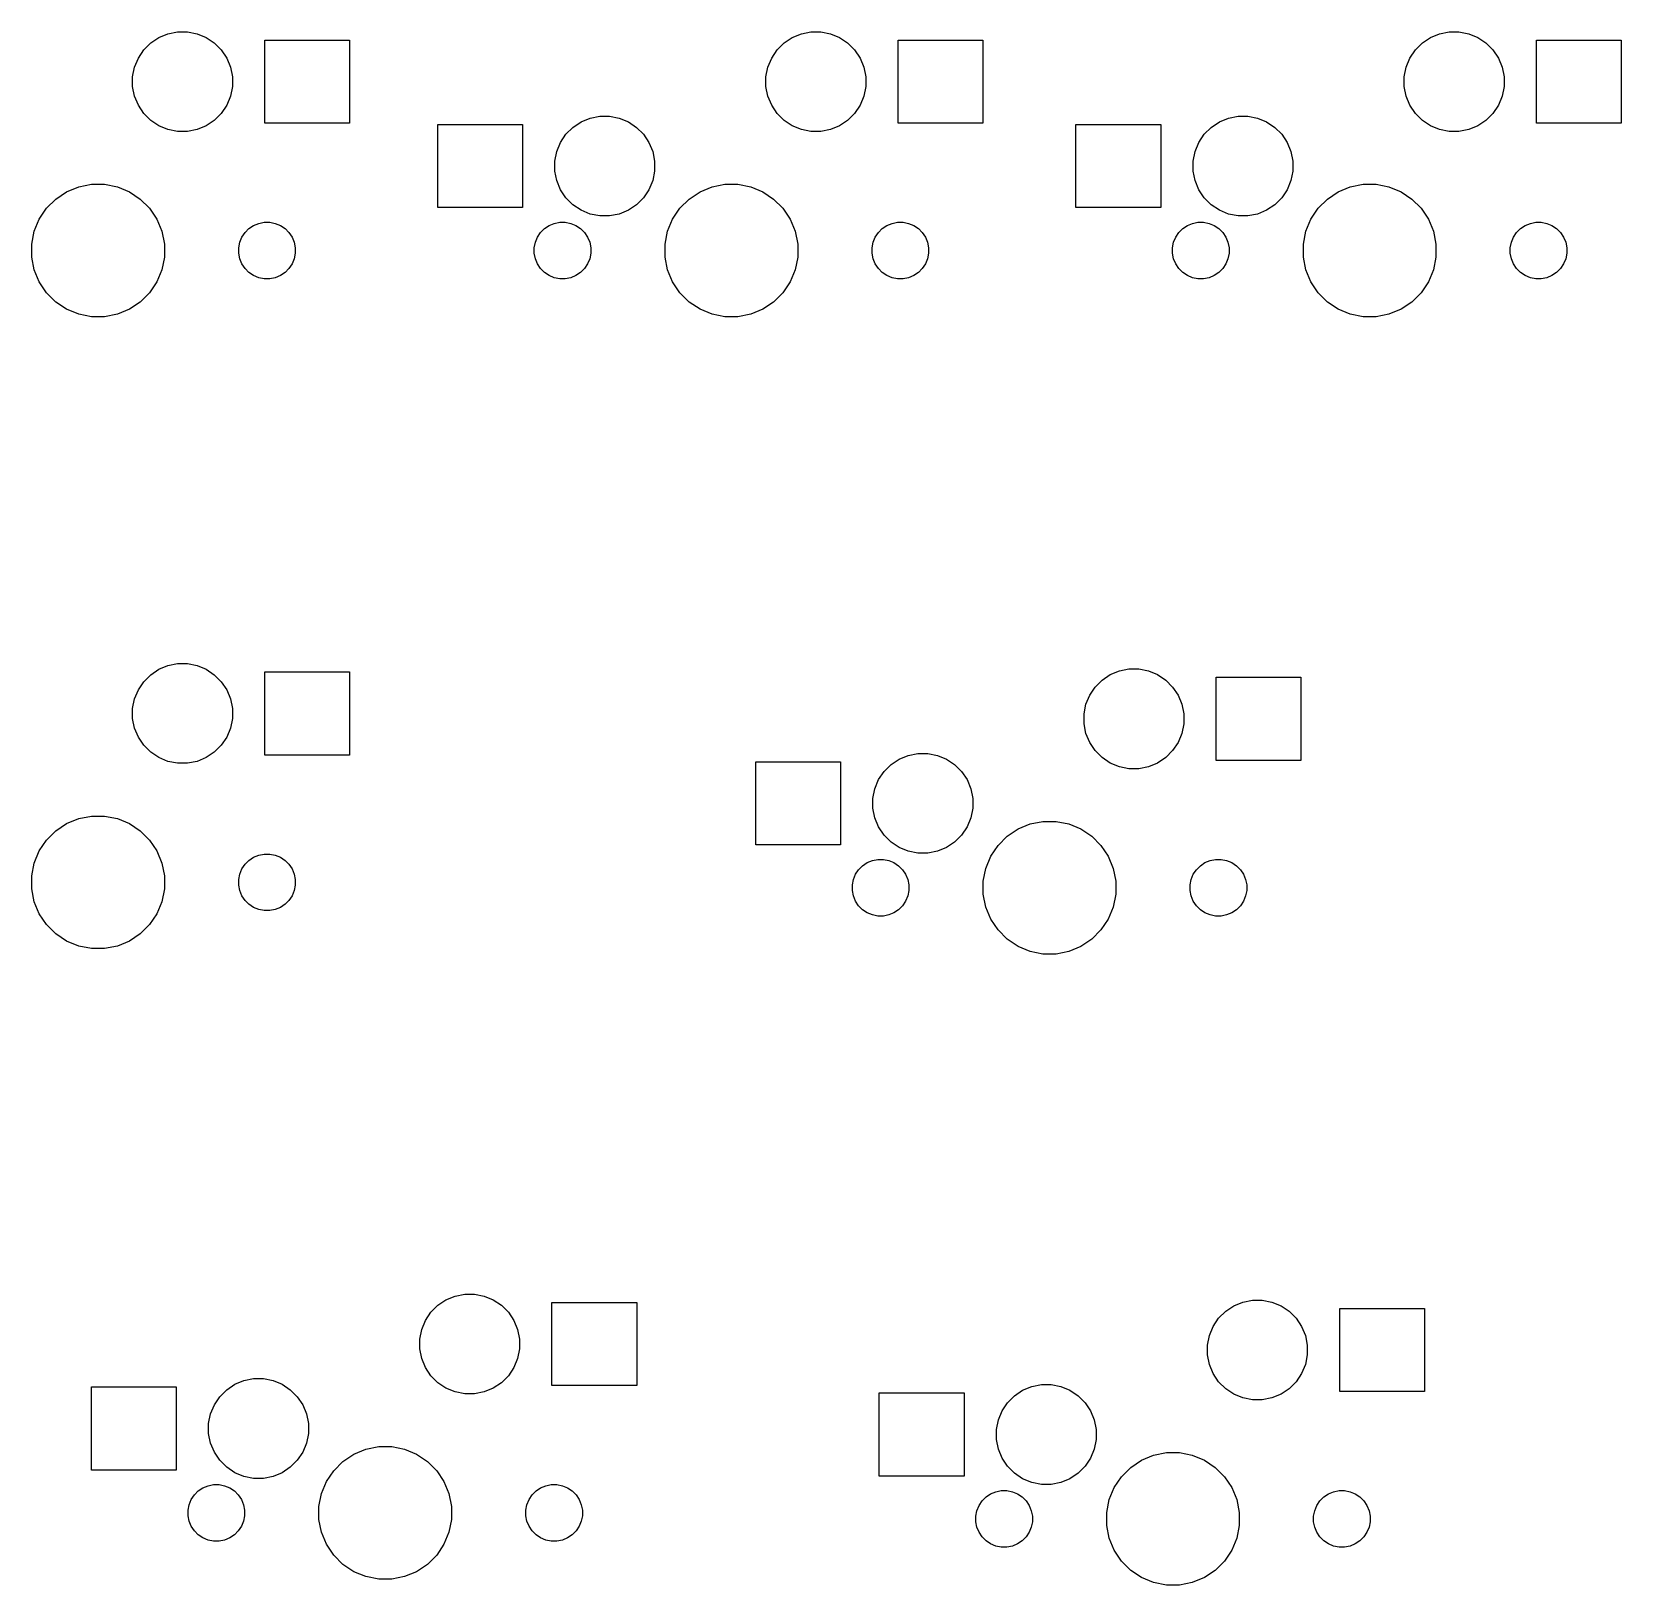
# Model space of a CAD drawing. Extents: x 1.2 to 14.8, y -4.6 to -0.3.
# Drawn here: x 10.511 to 12.394, y -2.316 to -0.476 of the extents above; entities that cross this region are included whole.
import ezdxf

# ---------------------------------------------------------------- set-up
doc = ezdxf.new("R2010")
doc.units = 0
doc.header["$MEASUREMENT"] = 0
doc.layers.add('BLACK', color=7, linetype='CONTINUOUS')

msp = doc.modelspace()

# ---------------------------------------------------------------- linework, layer by layer
at = {"layer": 'BLACK', "linetype": 'CONTINUOUS'}
for p, q in [((10.6441, -0.497355), (10.6524, -0.489129)), ((10.6524, -0.489129), (10.662, -0.482666)), ((10.662, -0.482666), (10.6728, -0.478214)), ((10.6728, -0.478214), (10.6842, -0.475945)), ((10.6842, -0.475945), (10.6958, -0.475945)), ((10.6958, -0.475945), (10.7072, -0.478214)), ((10.7072, -0.478214), (10.718, -0.482666)), ((10.718, -0.482666), (10.7276, -0.489129)), ((10.7276, -0.489129), (10.7359, -0.497355)), ((10.7874, -0.584213), (10.7874, -0.485787)), ((10.7874, -0.485787), (10.8878, -0.485787)), ((10.8878, -0.485787), (10.8878, -0.584213)), ((11.3941, -0.497355), (11.4024, -0.489129)), ((11.4024, -0.489129), (11.412, -0.482666)), ((11.412, -0.482666), (11.4228, -0.478214)), ((11.4228, -0.478214), (11.4342, -0.475945)), ((11.4342, -0.475945), (11.4458, -0.475945)), ((11.4458, -0.475945), (11.4572, -0.478214)), ((11.4572, -0.478214), (11.468, -0.482666)), ((11.468, -0.482666), (11.4776, -0.489129)), ((11.4776, -0.489129), (11.4859, -0.497355)), ((11.5374, -0.584213), (11.5374, -0.485787)), ((11.5374, -0.485787), (11.6378, -0.485787)), ((11.6378, -0.485787), (11.6378, -0.584213)), ((12.15, -0.497355), (12.1582, -0.489129)), ((12.1582, -0.489129), (12.1679, -0.482666)), ((12.1679, -0.482666), (12.1786, -0.478214)), ((12.1786, -0.478214), (12.19, -0.475945)), ((12.19, -0.475945), (12.2016, -0.475945)), ((12.2016, -0.475945), (12.2131, -0.478214)), ((12.2131, -0.478214), (12.2238, -0.482666)), ((12.2238, -0.482666), (12.2335, -0.489129)), ((12.2335, -0.489129), (12.2417, -0.497355)), ((12.2933, -0.584213), (12.2933, -0.485787)), ((12.2933, -0.485787), (12.3937, -0.485787)), ((12.3937, -0.485787), (12.3937, -0.584213)), ((10.6332, -0.517774), (10.6377, -0.507027)), ((10.6377, -0.507027), (10.6441, -0.497355)), ((10.7359, -0.497355), (10.7423, -0.507027)), ((10.7423, -0.507027), (10.7468, -0.517774)), ((11.3832, -0.517774), (11.3877, -0.507027)), ((11.3877, -0.507027), (11.3941, -0.497355)), ((11.4859, -0.497355), (11.4923, -0.507027)), ((11.4923, -0.507027), (11.4968, -0.517774)), ((12.139, -0.517774), (12.1435, -0.507027)), ((12.1435, -0.507027), (12.15, -0.497355)), ((12.2417, -0.497355), (12.2482, -0.507027)), ((12.2482, -0.507027), (12.2526, -0.517774)), ((10.6309, -0.529184), (10.6332, -0.517774)), ((10.7468, -0.517774), (10.7491, -0.529184)), ((11.3809, -0.529184), (11.3832, -0.517774)), ((11.4968, -0.517774), (11.4991, -0.529184)), ((12.1368, -0.529184), (12.139, -0.517774)), ((12.2526, -0.517774), (12.2549, -0.529184)), ((10.6309, -0.540816), (10.6309, -0.529184)), ((10.6332, -0.552226), (10.6309, -0.540816)), ((10.7491, -0.540816), (10.7468, -0.552226)), ((10.7491, -0.529184), (10.7491, -0.540816)), ((11.3809, -0.540816), (11.3809, -0.529184)), ((11.3832, -0.552226), (11.3809, -0.540816)), ((11.4991, -0.540816), (11.4968, -0.552226)), ((11.4991, -0.529184), (11.4991, -0.540816)), ((12.1368, -0.540816), (12.1368, -0.529184)), ((12.139, -0.552226), (12.1368, -0.540816)), ((12.2549, -0.540816), (12.2526, -0.552226)), ((12.2549, -0.529184), (12.2549, -0.540816)), ((10.6377, -0.562973), (10.6332, -0.552226)), ((10.6441, -0.572645), (10.6377, -0.562973)), ((10.7423, -0.562973), (10.7359, -0.572645)), ((10.7468, -0.552226), (10.7423, -0.562973)), ((11.3877, -0.562973), (11.3832, -0.552226)), ((11.3941, -0.572645), (11.3877, -0.562973)), ((11.4923, -0.562973), (11.4859, -0.572645)), ((11.4968, -0.552226), (11.4923, -0.562973)), ((12.1435, -0.562973), (12.139, -0.552226)), ((12.15, -0.572645), (12.1435, -0.562973)), ((12.2482, -0.562973), (12.2417, -0.572645)), ((12.2526, -0.552226), (12.2482, -0.562973)), ((10.6524, -0.580871), (10.6441, -0.572645)), ((10.662, -0.587334), (10.6524, -0.580871)), ((10.7276, -0.580871), (10.718, -0.587334)), ((10.7359, -0.572645), (10.7276, -0.580871)), ((11.1524, -0.589129), (11.162, -0.582666)), ((11.162, -0.582666), (11.1728, -0.578214)), ((11.1728, -0.578214), (11.1842, -0.575945)), ((11.1842, -0.575945), (11.1958, -0.575945)), ((11.1958, -0.575945), (11.2072, -0.578214)), ((11.2072, -0.578214), (11.218, -0.582666)), ((11.218, -0.582666), (11.2276, -0.589129)), ((11.4024, -0.580871), (11.3941, -0.572645)), ((11.412, -0.587334), (11.4024, -0.580871)), ((11.4776, -0.580871), (11.468, -0.587334)), ((11.4859, -0.572645), (11.4776, -0.580871)), ((11.9082, -0.589129), (11.9179, -0.582666)), ((11.9179, -0.582666), (11.9286, -0.578214)), ((11.9286, -0.578214), (11.94, -0.575945)), ((11.94, -0.575945), (11.9516, -0.575945)), ((11.9516, -0.575945), (11.9631, -0.578214)), ((11.9631, -0.578214), (11.9738, -0.582666)), ((11.9738, -0.582666), (11.9835, -0.589129)), ((12.1582, -0.580871), (12.15, -0.572645)), ((12.1679, -0.587334), (12.1582, -0.580871)), ((12.2335, -0.580871), (12.2238, -0.587334)), ((12.2417, -0.572645), (12.2335, -0.580871)), ((10.6728, -0.591786), (10.662, -0.587334)), ((10.6842, -0.594055), (10.6728, -0.591786)), ((10.6958, -0.594055), (10.6842, -0.594055)), ((10.7072, -0.591786), (10.6958, -0.594055)), ((10.718, -0.587334), (10.7072, -0.591786)), ((10.8878, -0.584213), (10.7874, -0.584213)), ((10.9922, -0.684213), (10.9922, -0.585787)), ((10.9922, -0.585787), (11.0926, -0.585787)), ((11.0926, -0.585787), (11.0926, -0.684213)), ((11.1377, -0.607027), (11.1441, -0.597355)), ((11.1441, -0.597355), (11.1524, -0.589129)), ((11.2276, -0.589129), (11.2359, -0.597355)), ((11.2359, -0.597355), (11.2423, -0.607027)), ((11.4228, -0.591786), (11.412, -0.587334)), ((11.4342, -0.594055), (11.4228, -0.591786)), ((11.4458, -0.594055), (11.4342, -0.594055)), ((11.4572, -0.591786), (11.4458, -0.594055)), ((11.468, -0.587334), (11.4572, -0.591786)), ((11.6378, -0.584213), (11.5374, -0.584213)), ((11.748, -0.684213), (11.748, -0.585787)), ((11.748, -0.585787), (11.8484, -0.585787)), ((11.8484, -0.585787), (11.8484, -0.684213)), ((11.8935, -0.607027), (11.9, -0.597355)), ((11.9, -0.597355), (11.9082, -0.589129)), ((11.9835, -0.589129), (11.9917, -0.597355)), ((11.9917, -0.597355), (11.9982, -0.607027)), ((12.1786, -0.591786), (12.1679, -0.587334)), ((12.19, -0.594055), (12.1786, -0.591786)), ((12.2016, -0.594055), (12.19, -0.594055)), ((12.2131, -0.591786), (12.2016, -0.594055)), ((12.2238, -0.587334), (12.2131, -0.591786)), ((12.3937, -0.584213), (12.2933, -0.584213)), ((11.1309, -0.629184), (11.1332, -0.617774)), ((11.1332, -0.617774), (11.1377, -0.607027)), ((11.2423, -0.607027), (11.2468, -0.617774)), ((11.2468, -0.617774), (11.2491, -0.629184)), ((11.8868, -0.629184), (11.889, -0.617774)), ((11.889, -0.617774), (11.8935, -0.607027)), ((11.9982, -0.607027), (12.0026, -0.617774)), ((12.0026, -0.617774), (12.0049, -0.629184)), ((11.1309, -0.640816), (11.1309, -0.629184)), ((11.2491, -0.629184), (11.2491, -0.640816)), ((11.8868, -0.640816), (11.8868, -0.629184)), ((12.0049, -0.629184), (12.0049, -0.640816)), ((10.5671, -0.659517), (10.5823, -0.6565)), ((10.5823, -0.6565), (10.5977, -0.6565)), ((10.5977, -0.6565), (10.6129, -0.659517)), ((11.1332, -0.652226), (11.1309, -0.640816)), ((11.1377, -0.662973), (11.1332, -0.652226)), ((11.2468, -0.652226), (11.2423, -0.662973)), ((11.2491, -0.640816), (11.2468, -0.652226)), ((11.3171, -0.659517), (11.3323, -0.6565)), ((11.3323, -0.6565), (11.3477, -0.6565)), ((11.3477, -0.6565), (11.3629, -0.659517)), ((11.889, -0.652226), (11.8868, -0.640816)), ((11.8935, -0.662973), (11.889, -0.652226)), ((12.0026, -0.652226), (11.9982, -0.662973)), ((12.0049, -0.640816), (12.0026, -0.652226)), ((12.0729, -0.659517), (12.0881, -0.6565)), ((12.0881, -0.6565), (12.1036, -0.6565)), ((12.1036, -0.6565), (12.1187, -0.659517)), ((10.529, -0.684959), (10.54, -0.674025)), ((10.54, -0.674025), (10.5528, -0.665434)), ((10.5528, -0.665434), (10.5671, -0.659517)), ((10.6129, -0.659517), (10.6272, -0.665434)), ((10.6272, -0.665434), (10.64, -0.674025)), ((10.64, -0.674025), (10.651, -0.684959)), ((11.1441, -0.672645), (11.1377, -0.662973)), ((11.1524, -0.680871), (11.1441, -0.672645)), ((11.2359, -0.672645), (11.2276, -0.680871)), ((11.2423, -0.662973), (11.2359, -0.672645)), ((11.279, -0.684959), (11.29, -0.674025)), ((11.29, -0.674025), (11.3028, -0.665434)), ((11.3028, -0.665434), (11.3171, -0.659517)), ((11.3629, -0.659517), (11.3772, -0.665434)), ((11.3772, -0.665434), (11.39, -0.674025)), ((11.39, -0.674025), (11.401, -0.684959)), ((11.9, -0.672645), (11.8935, -0.662973)), ((11.9082, -0.680871), (11.9, -0.672645)), ((11.9917, -0.672645), (11.9835, -0.680871)), ((11.9982, -0.662973), (11.9917, -0.672645)), ((12.0349, -0.684959), (12.0458, -0.674025)), ((12.0458, -0.674025), (12.0586, -0.665434)), ((12.0586, -0.665434), (12.0729, -0.659517)), ((12.1187, -0.659517), (12.133, -0.665434)), ((12.133, -0.665434), (12.1459, -0.674025)), ((12.1459, -0.674025), (12.1568, -0.684959)), ((10.5204, -0.697816), (10.529, -0.684959)), ((10.651, -0.684959), (10.6596, -0.697816)), ((11.0926, -0.684213), (10.9922, -0.684213)), ((11.162, -0.687334), (11.1524, -0.680871)), ((11.1728, -0.691786), (11.162, -0.687334)), ((11.1842, -0.694055), (11.1728, -0.691786)), ((11.1958, -0.694055), (11.1842, -0.694055)), ((11.2072, -0.691786), (11.1958, -0.694055)), ((11.218, -0.687334), (11.2072, -0.691786)), ((11.2276, -0.680871), (11.218, -0.687334)), ((11.2704, -0.697816), (11.279, -0.684959)), ((11.401, -0.684959), (11.4096, -0.697816)), ((11.8484, -0.684213), (11.748, -0.684213)), ((11.9179, -0.687334), (11.9082, -0.680871)), ((11.9286, -0.691786), (11.9179, -0.687334)), ((11.94, -0.694055), (11.9286, -0.691786)), ((11.9516, -0.694055), (11.94, -0.694055)), ((11.9631, -0.691786), (11.9516, -0.694055)), ((11.9738, -0.687334), (11.9631, -0.691786)), ((11.9835, -0.680871), (11.9738, -0.687334)), ((12.0263, -0.697816), (12.0349, -0.684959)), ((12.1568, -0.684959), (12.1654, -0.697816)), ((10.5115, -0.727268), (10.5145, -0.712102)), ((10.5145, -0.712102), (10.5204, -0.697816)), ((10.6596, -0.697816), (10.6655, -0.712102)), ((10.6655, -0.712102), (10.6685, -0.727268)), ((10.7603, -0.719132), (10.764, -0.713645)), ((10.764, -0.713645), (10.7686, -0.708979)), ((10.7686, -0.708979), (10.7741, -0.705313)), ((10.7741, -0.705313), (10.7802, -0.702787)), ((10.7802, -0.702787), (10.7867, -0.7015)), ((10.7867, -0.7015), (10.7933, -0.7015)), ((10.7933, -0.7015), (10.7998, -0.702787)), ((10.7998, -0.702787), (10.8059, -0.705313)), ((10.8059, -0.705313), (10.8114, -0.708979)), ((10.8114, -0.708979), (10.816, -0.713645)), ((10.816, -0.713645), (10.8197, -0.719132)), ((11.1103, -0.719132), (11.114, -0.713645)), ((11.114, -0.713645), (11.1186, -0.708979)), ((11.1186, -0.708979), (11.1241, -0.705313)), ((11.1241, -0.705313), (11.1302, -0.702787)), ((11.1302, -0.702787), (11.1367, -0.7015)), ((11.1367, -0.7015), (11.1433, -0.7015)), ((11.1433, -0.7015), (11.1498, -0.702787)), ((11.1498, -0.702787), (11.1559, -0.705313)), ((11.1559, -0.705313), (11.1614, -0.708979)), ((11.1614, -0.708979), (11.166, -0.713645)), ((11.166, -0.713645), (11.1697, -0.719132)), ((11.2615, -0.727268), (11.2645, -0.712102)), ((11.2645, -0.712102), (11.2704, -0.697816)), ((11.4096, -0.697816), (11.4155, -0.712102)), ((11.4155, -0.712102), (11.4185, -0.727268)), ((11.5103, -0.719132), (11.514, -0.713645)), ((11.514, -0.713645), (11.5186, -0.708979)), ((11.5186, -0.708979), (11.5241, -0.705313)), ((11.5241, -0.705313), (11.5302, -0.702787)), ((11.5302, -0.702787), (11.5367, -0.7015)), ((11.5367, -0.7015), (11.5433, -0.7015)), ((11.5433, -0.7015), (11.5498, -0.702787)), ((11.5498, -0.702787), (11.5559, -0.705313)), ((11.5559, -0.705313), (11.5614, -0.708979)), ((11.5614, -0.708979), (11.566, -0.713645)), ((11.566, -0.713645), (11.5697, -0.719132)), ((11.8661, -0.719132), (11.8698, -0.713645)), ((11.8698, -0.713645), (11.8745, -0.708979)), ((11.8745, -0.708979), (11.88, -0.705313)), ((11.88, -0.705313), (11.8861, -0.702787)), ((11.8861, -0.702787), (11.8925, -0.7015)), ((11.8925, -0.7015), (11.8991, -0.7015)), ((11.8991, -0.7015), (11.9056, -0.702787)), ((11.9056, -0.702787), (11.9117, -0.705313)), ((11.9117, -0.705313), (11.9172, -0.708979)), ((11.9172, -0.708979), (11.9218, -0.713645)), ((11.9218, -0.713645), (11.9255, -0.719132)), ((12.0173, -0.727268), (12.0203, -0.712102)), ((12.0203, -0.712102), (12.0263, -0.697816)), ((12.1654, -0.697816), (12.1713, -0.712102)), ((12.1713, -0.712102), (12.1743, -0.727268)), ((12.2661, -0.719132), (12.2698, -0.713645)), ((12.2698, -0.713645), (12.2745, -0.708979)), ((12.2745, -0.708979), (12.28, -0.705313)), ((12.28, -0.705313), (12.2861, -0.702787)), ((12.2861, -0.702787), (12.2925, -0.7015)), ((12.2925, -0.7015), (12.2991, -0.7015)), ((12.2991, -0.7015), (12.3056, -0.702787)), ((12.3056, -0.702787), (12.3117, -0.705313)), ((12.3117, -0.705313), (12.3172, -0.708979)), ((12.3172, -0.708979), (12.3218, -0.713645)), ((12.3218, -0.713645), (12.3255, -0.719132)), ((10.5115, -0.742732), (10.5115, -0.727268)), ((10.6685, -0.727268), (10.6685, -0.742732)), ((10.7565, -0.731701), (10.7578, -0.725228)), ((10.7565, -0.738299), (10.7565, -0.731701)), ((10.7578, -0.725228), (10.7603, -0.719132)), ((10.8197, -0.719132), (10.8222, -0.725228)), ((10.8222, -0.725228), (10.8235, -0.731701)), ((10.8235, -0.731701), (10.8235, -0.738299)), ((11.1065, -0.731701), (11.1078, -0.725228)), ((11.1065, -0.738299), (11.1065, -0.731701)), ((11.1078, -0.725228), (11.1103, -0.719132)), ((11.1697, -0.719132), (11.1722, -0.725228)), ((11.1722, -0.725228), (11.1735, -0.731701)), ((11.1735, -0.731701), (11.1735, -0.738299)), ((11.2615, -0.742732), (11.2615, -0.727268)), ((11.4185, -0.727268), (11.4185, -0.742732)), ((11.5065, -0.731701), (11.5078, -0.725228)), ((11.5065, -0.738299), (11.5065, -0.731701)), ((11.5078, -0.725228), (11.5103, -0.719132)), ((11.5697, -0.719132), (11.5722, -0.725228)), ((11.5722, -0.725228), (11.5735, -0.731701)), ((11.5735, -0.731701), (11.5735, -0.738299)), ((11.8623, -0.731701), (11.8636, -0.725228)), ((11.8623, -0.738299), (11.8623, -0.731701)), ((11.8636, -0.725228), (11.8661, -0.719132)), ((11.9255, -0.719132), (11.928, -0.725228)), ((11.928, -0.725228), (11.9293, -0.731701)), ((11.9293, -0.731701), (11.9293, -0.738299)), ((12.0173, -0.742732), (12.0173, -0.727268)), ((12.1743, -0.727268), (12.1743, -0.742732)), ((12.2623, -0.731701), (12.2636, -0.725228)), ((12.2623, -0.738299), (12.2623, -0.731701)), ((12.2636, -0.725228), (12.2661, -0.719132)), ((12.3255, -0.719132), (12.328, -0.725228)), ((12.328, -0.725228), (12.3293, -0.731701)), ((12.3293, -0.731701), (12.3293, -0.738299)), ((10.5145, -0.757898), (10.5115, -0.742732)), ((10.6685, -0.742732), (10.6655, -0.757898)), ((10.7578, -0.744772), (10.7565, -0.738299)), ((10.7603, -0.750868), (10.7578, -0.744772)), ((10.764, -0.756355), (10.7603, -0.750868)), ((10.8197, -0.750868), (10.816, -0.756355)), ((10.8222, -0.744772), (10.8197, -0.750868)), ((10.8235, -0.738299), (10.8222, -0.744772)), ((11.1078, -0.744772), (11.1065, -0.738299)), ((11.1103, -0.750868), (11.1078, -0.744772)), ((11.114, -0.756355), (11.1103, -0.750868)), ((11.1697, -0.750868), (11.166, -0.756355)), ((11.1722, -0.744772), (11.1697, -0.750868)), ((11.1735, -0.738299), (11.1722, -0.744772)), ((11.2645, -0.757898), (11.2615, -0.742732)), ((11.4185, -0.742732), (11.4155, -0.757898)), ((11.5078, -0.744772), (11.5065, -0.738299)), ((11.5103, -0.750868), (11.5078, -0.744772)), ((11.514, -0.756355), (11.5103, -0.750868)), ((11.5697, -0.750868), (11.566, -0.756355)), ((11.5722, -0.744772), (11.5697, -0.750868)), ((11.5735, -0.738299), (11.5722, -0.744772)), ((11.8636, -0.744772), (11.8623, -0.738299)), ((11.8661, -0.750868), (11.8636, -0.744772)), ((11.8698, -0.756355), (11.8661, -0.750868)), ((11.9255, -0.750868), (11.9218, -0.756355)), ((11.928, -0.744772), (11.9255, -0.750868)), ((11.9293, -0.738299), (11.928, -0.744772)), ((12.0203, -0.757898), (12.0173, -0.742732)), ((12.1743, -0.742732), (12.1713, -0.757898)), ((12.2636, -0.744772), (12.2623, -0.738299)), ((12.2661, -0.750868), (12.2636, -0.744772)), ((12.2698, -0.756355), (12.2661, -0.750868)), ((12.3255, -0.750868), (12.3218, -0.756355)), ((12.328, -0.744772), (12.3255, -0.750868)), ((12.3293, -0.738299), (12.328, -0.744772)), ((10.5204, -0.772184), (10.5145, -0.757898)), ((10.6655, -0.757898), (10.6596, -0.772184)), ((10.7686, -0.761021), (10.764, -0.756355)), ((10.7741, -0.764687), (10.7686, -0.761021)), ((10.7802, -0.767213), (10.7741, -0.764687)), ((10.7867, -0.7685), (10.7802, -0.767213)), ((10.7933, -0.7685), (10.7867, -0.7685)), ((10.7998, -0.767213), (10.7933, -0.7685)), ((10.8059, -0.764687), (10.7998, -0.767213)), ((10.8114, -0.761021), (10.8059, -0.764687)), ((10.816, -0.756355), (10.8114, -0.761021)), ((11.1186, -0.761021), (11.114, -0.756355)), ((11.1241, -0.764687), (11.1186, -0.761021)), ((11.1302, -0.767213), (11.1241, -0.764687)), ((11.1367, -0.7685), (11.1302, -0.767213)), ((11.1433, -0.7685), (11.1367, -0.7685)), ((11.1498, -0.767213), (11.1433, -0.7685)), ((11.1559, -0.764687), (11.1498, -0.767213)), ((11.1614, -0.761021), (11.1559, -0.764687)), ((11.166, -0.756355), (11.1614, -0.761021)), ((11.2704, -0.772184), (11.2645, -0.757898)), ((11.4155, -0.757898), (11.4096, -0.772184)), ((11.5186, -0.761021), (11.514, -0.756355)), ((11.5241, -0.764687), (11.5186, -0.761021)), ((11.5302, -0.767213), (11.5241, -0.764687)), ((11.5367, -0.7685), (11.5302, -0.767213)), ((11.5433, -0.7685), (11.5367, -0.7685)), ((11.5498, -0.767213), (11.5433, -0.7685)), ((11.5559, -0.764687), (11.5498, -0.767213)), ((11.5614, -0.761021), (11.5559, -0.764687)), ((11.566, -0.756355), (11.5614, -0.761021)), ((11.8745, -0.761021), (11.8698, -0.756355)), ((11.88, -0.764687), (11.8745, -0.761021)), ((11.8861, -0.767213), (11.88, -0.764687)), ((11.8925, -0.7685), (11.8861, -0.767213)), ((11.8991, -0.7685), (11.8925, -0.7685)), ((11.9056, -0.767213), (11.8991, -0.7685)), ((11.9117, -0.764687), (11.9056, -0.767213)), ((11.9172, -0.761021), (11.9117, -0.764687)), ((11.9218, -0.756355), (11.9172, -0.761021)), ((12.0263, -0.772184), (12.0203, -0.757898)), ((12.1713, -0.757898), (12.1654, -0.772184)), ((12.2745, -0.761021), (12.2698, -0.756355)), ((12.28, -0.764687), (12.2745, -0.761021)), ((12.2861, -0.767213), (12.28, -0.764687)), ((12.2925, -0.7685), (12.2861, -0.767213)), ((12.2991, -0.7685), (12.2925, -0.7685)), ((12.3056, -0.767213), (12.2991, -0.7685)), ((12.3117, -0.764687), (12.3056, -0.767213)), ((12.3172, -0.761021), (12.3117, -0.764687)), ((12.3218, -0.756355), (12.3172, -0.761021)), ((10.529, -0.785041), (10.5204, -0.772184)), ((10.54, -0.795975), (10.529, -0.785041)), ((10.651, -0.785041), (10.64, -0.795975)), ((10.6596, -0.772184), (10.651, -0.785041)), ((11.279, -0.785041), (11.2704, -0.772184)), ((11.29, -0.795975), (11.279, -0.785041)), ((11.401, -0.785041), (11.39, -0.795975)), ((11.4096, -0.772184), (11.401, -0.785041)), ((12.0349, -0.785041), (12.0263, -0.772184)), ((12.0458, -0.795975), (12.0349, -0.785041)), ((12.1568, -0.785041), (12.1459, -0.795975)), ((12.1654, -0.772184), (12.1568, -0.785041)), ((10.5528, -0.804566), (10.54, -0.795975)), ((10.5671, -0.810483), (10.5528, -0.804566)), ((10.6272, -0.804566), (10.6129, -0.810483)), ((10.64, -0.795975), (10.6272, -0.804566)), ((11.3028, -0.804566), (11.29, -0.795975)), ((11.3171, -0.810483), (11.3028, -0.804566)), ((11.3772, -0.804566), (11.3629, -0.810483)), ((11.39, -0.795975), (11.3772, -0.804566)), ((12.0586, -0.804566), (12.0458, -0.795975)), ((12.0729, -0.810483), (12.0586, -0.804566)), ((12.133, -0.804566), (12.1187, -0.810483)), ((12.1459, -0.795975), (12.133, -0.804566)), ((10.5823, -0.8135), (10.5671, -0.810483)), ((10.5977, -0.8135), (10.5823, -0.8135)), ((10.6129, -0.810483), (10.5977, -0.8135)), ((11.3323, -0.8135), (11.3171, -0.810483)), ((11.3477, -0.8135), (11.3323, -0.8135)), ((11.3629, -0.810483), (11.3477, -0.8135)), ((12.0881, -0.8135), (12.0729, -0.810483)), ((12.1036, -0.8135), (12.0881, -0.8135)), ((12.1187, -0.810483), (12.1036, -0.8135)), ((10.6441, -1.24558), (10.6524, -1.23735)), ((10.6524, -1.23735), (10.662, -1.23089)), ((10.662, -1.23089), (10.6728, -1.22644)), ((10.6728, -1.22644), (10.6842, -1.22417)), ((10.6842, -1.22417), (10.6958, -1.22417)), ((10.6958, -1.22417), (10.7072, -1.22644)), ((10.7072, -1.22644), (10.718, -1.23089)), ((10.718, -1.23089), (10.7276, -1.23735)), ((10.7276, -1.23735), (10.7359, -1.24558)), ((10.7874, -1.33244), (10.7874, -1.23401)), ((10.7874, -1.23401), (10.8878, -1.23401)), ((10.8878, -1.23401), (10.8878, -1.33244)), ((11.779, -1.24374), (11.7887, -1.23727)), ((11.7887, -1.23727), (11.7994, -1.23282)), ((11.7994, -1.23282), (11.8108, -1.23055)), ((11.8108, -1.23055), (11.8225, -1.23055)), ((11.8225, -1.23055), (11.8339, -1.23282)), ((11.8339, -1.23282), (11.8446, -1.23727)), ((11.8446, -1.23727), (11.8543, -1.24374)), ((11.9141, -1.33882), (11.9141, -1.24039)), ((11.9141, -1.24039), (12.0145, -1.24039)), ((12.0145, -1.24039), (12.0145, -1.33882)), ((10.6332, -1.266), (10.6377, -1.25525)), ((10.6377, -1.25525), (10.6441, -1.24558)), ((10.7359, -1.24558), (10.7423, -1.25525)), ((10.7423, -1.25525), (10.7468, -1.266)), ((11.7643, -1.26163), (11.7708, -1.25196)), ((11.7708, -1.25196), (11.779, -1.24374)), ((11.8543, -1.24374), (11.8625, -1.25196)), ((11.8625, -1.25196), (11.869, -1.26163)), ((10.6309, -1.27741), (10.6332, -1.266)), ((10.6309, -1.28904), (10.6309, -1.27741)), ((10.7468, -1.266), (10.7491, -1.27741)), ((10.7491, -1.27741), (10.7491, -1.28904)), ((11.7576, -1.28379), (11.7599, -1.27238)), ((11.7599, -1.27238), (11.7643, -1.26163)), ((11.869, -1.26163), (11.8734, -1.27238)), ((11.8734, -1.27238), (11.8757, -1.28379)), ((10.6332, -1.30045), (10.6309, -1.28904)), ((10.7491, -1.28904), (10.7468, -1.30045)), ((11.7576, -1.29542), (11.7576, -1.28379)), ((11.7599, -1.30683), (11.7576, -1.29542)), ((11.8757, -1.29542), (11.8734, -1.30683)), ((11.8757, -1.28379), (11.8757, -1.29542)), ((10.6377, -1.3112), (10.6332, -1.30045)), ((10.6441, -1.32087), (10.6377, -1.3112)), ((10.7423, -1.3112), (10.7359, -1.32087)), ((10.7468, -1.30045), (10.7423, -1.3112)), ((11.7643, -1.31758), (11.7599, -1.30683)), ((11.8734, -1.30683), (11.869, -1.31758)), ((10.6524, -1.3291), (10.6441, -1.32087)), ((10.662, -1.33556), (10.6524, -1.3291)), ((10.6728, -1.34001), (10.662, -1.33556)), ((10.718, -1.33556), (10.7072, -1.34001)), ((10.7276, -1.3291), (10.718, -1.33556)), ((10.7359, -1.32087), (10.7276, -1.3291)), ((10.8878, -1.33244), (10.7874, -1.33244)), ((11.5387, -1.33727), (11.5494, -1.33282)), ((11.5494, -1.33282), (11.5608, -1.33055)), ((11.5608, -1.33055), (11.5725, -1.33055)), ((11.5725, -1.33055), (11.5839, -1.33282)), ((11.5839, -1.33282), (11.5946, -1.33727)), ((11.7708, -1.32725), (11.7643, -1.31758)), ((11.779, -1.33548), (11.7708, -1.32725)), ((11.7887, -1.34194), (11.779, -1.33548)), ((11.8543, -1.33548), (11.8446, -1.34194)), ((11.8625, -1.32725), (11.8543, -1.33548)), ((11.869, -1.31758), (11.8625, -1.32725)), ((10.6842, -1.34228), (10.6728, -1.34001)), ((10.6958, -1.34228), (10.6842, -1.34228)), ((10.7072, -1.34001), (10.6958, -1.34228)), ((11.3688, -1.43882), (11.3688, -1.34039)), ((11.3688, -1.34039), (11.4692, -1.34039)), ((11.4692, -1.34039), (11.4692, -1.43882)), ((11.5143, -1.36163), (11.5208, -1.35196)), ((11.5208, -1.35196), (11.529, -1.34374)), ((11.529, -1.34374), (11.5387, -1.33727)), ((11.5946, -1.33727), (11.6043, -1.34374)), ((11.6043, -1.34374), (11.6125, -1.35196)), ((11.6125, -1.35196), (11.619, -1.36163)), ((11.7994, -1.34639), (11.7887, -1.34194)), ((11.8108, -1.34866), (11.7994, -1.34639)), ((11.8225, -1.34866), (11.8108, -1.34866)), ((11.8339, -1.34639), (11.8225, -1.34866)), ((11.8446, -1.34194), (11.8339, -1.34639)), ((12.0145, -1.33882), (11.9141, -1.33882)), ((11.5076, -1.38379), (11.5099, -1.37238)), ((11.5099, -1.37238), (11.5143, -1.36163)), ((11.619, -1.36163), (11.6234, -1.37238)), ((11.6234, -1.37238), (11.6257, -1.38379)), ((11.5076, -1.39542), (11.5076, -1.38379)), ((11.6257, -1.38379), (11.6257, -1.39542)), ((10.5528, -1.41366), (10.5671, -1.40774)), ((10.5671, -1.40774), (10.5823, -1.40472)), ((10.5823, -1.40472), (10.5977, -1.40472)), ((10.5977, -1.40472), (10.6129, -1.40774)), ((10.6129, -1.40774), (10.6272, -1.41366)), ((11.5099, -1.40683), (11.5076, -1.39542)), ((11.5143, -1.41758), (11.5099, -1.40683)), ((11.6234, -1.40683), (11.619, -1.41758)), ((11.6257, -1.39542), (11.6234, -1.40683)), ((11.6938, -1.41412), (11.7089, -1.41111)), ((11.7089, -1.41111), (11.7244, -1.41111)), ((11.7244, -1.41111), (11.7396, -1.41412)), ((10.529, -1.43318), (10.54, -1.42225)), ((10.54, -1.42225), (10.5528, -1.41366)), ((10.6272, -1.41366), (10.64, -1.42225)), ((10.64, -1.42225), (10.651, -1.43318)), ((11.5208, -1.42725), (11.5143, -1.41758)), ((11.529, -1.43548), (11.5208, -1.42725)), ((11.6125, -1.42725), (11.6043, -1.43548)), ((11.619, -1.41758), (11.6125, -1.42725)), ((11.6557, -1.43957), (11.6666, -1.42863)), ((11.6666, -1.42863), (11.6795, -1.42004)), ((11.6795, -1.42004), (11.6938, -1.41412)), ((11.7396, -1.41412), (11.7538, -1.42004)), ((11.7538, -1.42004), (11.7667, -1.42863)), ((11.7667, -1.42863), (11.7776, -1.43957)), ((10.5145, -1.46033), (10.5204, -1.44604)), ((10.5204, -1.44604), (10.529, -1.43318)), ((10.651, -1.43318), (10.6596, -1.44604)), ((10.6596, -1.44604), (10.6655, -1.46033)), ((11.4692, -1.43882), (11.3688, -1.43882)), ((11.5387, -1.44194), (11.529, -1.43548)), ((11.5494, -1.44639), (11.5387, -1.44194)), ((11.5608, -1.44866), (11.5494, -1.44639)), ((11.5725, -1.44866), (11.5608, -1.44866)), ((11.5839, -1.44639), (11.5725, -1.44866)), ((11.5946, -1.44194), (11.5839, -1.44639)), ((11.6043, -1.43548), (11.5946, -1.44194)), ((11.6471, -1.45242), (11.6557, -1.43957)), ((11.7776, -1.43957), (11.7862, -1.45242)), ((10.5115, -1.47549), (10.5145, -1.46033)), ((10.6655, -1.46033), (10.6685, -1.47549)), ((10.7578, -1.47345), (10.7603, -1.46736)), ((10.7603, -1.46736), (10.764, -1.46187)), ((10.764, -1.46187), (10.7686, -1.4572)), ((10.7686, -1.4572), (10.7741, -1.45354)), ((10.7741, -1.45354), (10.7802, -1.45101)), ((10.7802, -1.45101), (10.7867, -1.44972)), ((10.7867, -1.44972), (10.7933, -1.44972)), ((10.7933, -1.44972), (10.7998, -1.45101)), ((10.7998, -1.45101), (10.8059, -1.45354)), ((10.8059, -1.45354), (10.8114, -1.4572)), ((10.8114, -1.4572), (10.816, -1.46187)), ((10.816, -1.46187), (10.8197, -1.46736)), ((10.8197, -1.46736), (10.8222, -1.47345)), ((11.4906, -1.46825), (11.4953, -1.46359)), ((11.4953, -1.46359), (11.5008, -1.45992)), ((11.5008, -1.45992), (11.5069, -1.45739)), ((11.5069, -1.45739), (11.5134, -1.45611)), ((11.5134, -1.45611), (11.52, -1.45611)), ((11.52, -1.45611), (11.5264, -1.45739)), ((11.5264, -1.45739), (11.5325, -1.45992)), ((11.5325, -1.45992), (11.538, -1.46359)), ((11.538, -1.46359), (11.5427, -1.46825)), ((11.6382, -1.48187), (11.6412, -1.46671)), ((11.6412, -1.46671), (11.6471, -1.45242)), ((11.7862, -1.45242), (11.7921, -1.46671)), ((11.7921, -1.46671), (11.7952, -1.48187)), ((11.8906, -1.46825), (11.8953, -1.46359)), ((11.8953, -1.46359), (11.9008, -1.45992)), ((11.9008, -1.45992), (11.9069, -1.45739)), ((11.9069, -1.45739), (11.9134, -1.45611)), ((11.9134, -1.45611), (11.92, -1.45611)), ((11.92, -1.45611), (11.9264, -1.45739)), ((11.9264, -1.45739), (11.9325, -1.45992)), ((11.9325, -1.45992), (11.938, -1.46359)), ((11.938, -1.46359), (11.9427, -1.46825)), ((10.5115, -1.49096), (10.5115, -1.47549)), ((10.6685, -1.47549), (10.6685, -1.49096)), ((10.7565, -1.47992), (10.7578, -1.47345)), ((10.7565, -1.48652), (10.7565, -1.47992)), ((10.7578, -1.493), (10.7565, -1.48652)), ((10.8222, -1.47345), (10.8235, -1.47992)), ((10.8235, -1.48652), (10.8222, -1.493)), ((10.8235, -1.47992), (10.8235, -1.48652)), ((11.4832, -1.48631), (11.4844, -1.47983)), ((11.4832, -1.49291), (11.4832, -1.48631)), ((11.4844, -1.47983), (11.487, -1.47374)), ((11.487, -1.47374), (11.4906, -1.46825)), ((11.5427, -1.46825), (11.5463, -1.47374)), ((11.5463, -1.47374), (11.5489, -1.47983)), ((11.5489, -1.47983), (11.5502, -1.48631)), ((11.5502, -1.48631), (11.5502, -1.49291)), ((11.6382, -1.49734), (11.6382, -1.48187)), ((11.7952, -1.48187), (11.7952, -1.49734)), ((11.8832, -1.48631), (11.8844, -1.47983)), ((11.8832, -1.49291), (11.8832, -1.48631)), ((11.8844, -1.47983), (11.887, -1.47374)), ((11.887, -1.47374), (11.8906, -1.46825)), ((11.9427, -1.46825), (11.9463, -1.47374)), ((11.9463, -1.47374), (11.9489, -1.47983)), ((11.9489, -1.47983), (11.9502, -1.48631)), ((11.9502, -1.48631), (11.9502, -1.49291)), ((10.5145, -1.50612), (10.5115, -1.49096)), ((10.6685, -1.49096), (10.6655, -1.50612)), ((10.7603, -1.49909), (10.7578, -1.493)), ((10.764, -1.50458), (10.7603, -1.49909)), ((10.7686, -1.50925), (10.764, -1.50458)), ((10.816, -1.50458), (10.8114, -1.50925)), ((10.8197, -1.49909), (10.816, -1.50458)), ((10.8222, -1.493), (10.8197, -1.49909)), ((11.4844, -1.49938), (11.4832, -1.49291)), ((11.487, -1.50547), (11.4844, -1.49938)), ((11.4906, -1.51096), (11.487, -1.50547)), ((11.5463, -1.50547), (11.5427, -1.51096)), ((11.5489, -1.49938), (11.5463, -1.50547)), ((11.5502, -1.49291), (11.5489, -1.49938)), ((11.6412, -1.5125), (11.6382, -1.49734)), ((11.7952, -1.49734), (11.7921, -1.5125)), ((11.8844, -1.49938), (11.8832, -1.49291)), ((11.887, -1.50547), (11.8844, -1.49938)), ((11.8906, -1.51096), (11.887, -1.50547)), ((11.9463, -1.50547), (11.9427, -1.51096)), ((11.9489, -1.49938), (11.9463, -1.50547)), ((11.9502, -1.49291), (11.9489, -1.49938)), ((10.5204, -1.52041), (10.5145, -1.50612)), ((10.529, -1.53327), (10.5204, -1.52041)), ((10.6596, -1.52041), (10.651, -1.53327)), ((10.6655, -1.50612), (10.6596, -1.52041)), ((10.7741, -1.51291), (10.7686, -1.50925)), ((10.7802, -1.51544), (10.7741, -1.51291)), ((10.7867, -1.51672), (10.7802, -1.51544)), ((10.7933, -1.51672), (10.7867, -1.51672)), ((10.7998, -1.51544), (10.7933, -1.51672)), ((10.8059, -1.51291), (10.7998, -1.51544)), ((10.8114, -1.50925), (10.8059, -1.51291)), ((11.4953, -1.51563), (11.4906, -1.51096)), ((11.5008, -1.51929), (11.4953, -1.51563)), ((11.5069, -1.52182), (11.5008, -1.51929)), ((11.5134, -1.52311), (11.5069, -1.52182)), ((11.52, -1.52311), (11.5134, -1.52311)), ((11.5264, -1.52182), (11.52, -1.52311)), ((11.5325, -1.51929), (11.5264, -1.52182)), ((11.538, -1.51563), (11.5325, -1.51929)), ((11.5427, -1.51096), (11.538, -1.51563)), ((11.6471, -1.52679), (11.6412, -1.5125)), ((11.7921, -1.5125), (11.7862, -1.52679)), ((11.8953, -1.51563), (11.8906, -1.51096)), ((11.9008, -1.51929), (11.8953, -1.51563)), ((11.9069, -1.52182), (11.9008, -1.51929)), ((11.9134, -1.52311), (11.9069, -1.52182)), ((11.92, -1.52311), (11.9134, -1.52311)), ((11.9264, -1.52182), (11.92, -1.52311)), ((11.9325, -1.51929), (11.9264, -1.52182)), ((11.938, -1.51563), (11.9325, -1.51929)), ((11.9427, -1.51096), (11.938, -1.51563)), ((10.54, -1.5442), (10.529, -1.53327)), ((10.651, -1.53327), (10.64, -1.5442)), ((11.6557, -1.53965), (11.6471, -1.52679)), ((11.6666, -1.55058), (11.6557, -1.53965)), ((11.7776, -1.53965), (11.7667, -1.55058)), ((11.7862, -1.52679), (11.7776, -1.53965)), ((10.5528, -1.55279), (10.54, -1.5442)), ((10.5671, -1.55871), (10.5528, -1.55279)), ((10.5823, -1.56172), (10.5671, -1.55871)), ((10.5977, -1.56172), (10.5823, -1.56172)), ((10.6129, -1.55871), (10.5977, -1.56172)), ((10.6272, -1.55279), (10.6129, -1.55871)), ((10.64, -1.5442), (10.6272, -1.55279)), ((11.6795, -1.55917), (11.6666, -1.55058)), ((11.6938, -1.56509), (11.6795, -1.55917)), ((11.7538, -1.55917), (11.7396, -1.56509)), ((11.7667, -1.55058), (11.7538, -1.55917)), ((11.7089, -1.56811), (11.6938, -1.56509)), ((11.7244, -1.56811), (11.7089, -1.56811)), ((11.7396, -1.56509), (11.7244, -1.56811)), ((11.002, -1.97767), (11.0128, -1.97321)), ((11.0128, -1.97321), (11.0242, -1.97094)), ((11.0242, -1.97094), (11.0358, -1.97094)), ((11.0358, -1.97094), (11.0472, -1.97321)), ((11.0472, -1.97321), (11.058, -1.97767)), ((10.9777, -2.00203), (10.9841, -1.99235)), ((10.9841, -1.99235), (10.9924, -1.98413)), ((10.9924, -1.98413), (11.002, -1.97767)), ((11.058, -1.97767), (11.0676, -1.98413)), ((11.0676, -1.98413), (11.0759, -1.99235)), ((11.0759, -1.99235), (11.0823, -2.00203)), ((11.1274, -2.07921), (11.1274, -1.98079)), ((11.1274, -1.98079), (11.2278, -1.98079)), ((11.2278, -1.98079), (11.2278, -2.07921)), ((11.917, -1.99946), (11.9253, -1.99124)), ((11.9253, -1.99124), (11.9349, -1.98477)), ((11.9349, -1.98477), (11.9457, -1.98032)), ((11.9457, -1.98032), (11.9571, -1.97805)), ((11.9571, -1.97805), (11.9687, -1.97805)), ((11.9687, -1.97805), (11.9801, -1.98032)), ((11.9801, -1.98032), (11.9909, -1.98477)), ((11.9909, -1.98477), (12.0006, -1.99124)), ((12.0006, -1.99124), (12.0088, -1.99946)), ((12.0604, -2.08632), (12.0604, -1.98789)), ((12.0604, -1.98789), (12.1607, -1.98789)), ((12.1607, -1.98789), (12.1607, -2.08632)), ((10.9709, -2.02418), (10.9732, -2.01277)), ((10.9732, -2.01277), (10.9777, -2.00203)), ((11.0823, -2.00203), (11.0868, -2.01277)), ((11.0868, -2.01277), (11.0891, -2.02418)), ((11.9061, -2.01988), (11.9106, -2.00913)), ((11.9106, -2.00913), (11.917, -1.99946)), ((12.0088, -1.99946), (12.0152, -2.00913)), ((12.0152, -2.00913), (12.0197, -2.01988)), ((10.9709, -2.03582), (10.9709, -2.02418)), ((11.0891, -2.02418), (11.0891, -2.03582)), ((11.9039, -2.03129), (11.9061, -2.01988)), ((11.9039, -2.04292), (11.9039, -2.03129)), ((12.0197, -2.01988), (12.022, -2.03129)), ((12.022, -2.03129), (12.022, -2.04292)), ((10.9732, -2.04723), (10.9709, -2.03582)), ((10.9777, -2.05797), (10.9732, -2.04723)), ((11.0868, -2.04723), (11.0823, -2.05797)), ((11.0891, -2.03582), (11.0868, -2.04723)), ((11.9061, -2.05433), (11.9039, -2.04292)), ((12.022, -2.04292), (12.0197, -2.05433)), ((10.9841, -2.06765), (10.9777, -2.05797)), ((10.9924, -2.07587), (10.9841, -2.06765)), ((11.0759, -2.06765), (11.0676, -2.07587)), ((11.0823, -2.05797), (11.0759, -2.06765)), ((11.9106, -2.06508), (11.9061, -2.05433)), ((11.917, -2.07475), (11.9106, -2.06508)), ((12.0152, -2.06508), (12.0088, -2.07475)), ((12.0197, -2.05433), (12.0152, -2.06508)), ((10.5822, -2.17921), (10.5822, -2.08079)), ((10.5822, -2.08079), (10.6826, -2.08079)), ((10.6826, -2.08079), (10.6826, -2.17921)), ((10.7341, -2.09235), (10.7424, -2.08413)), ((10.7424, -2.08413), (10.752, -2.07767)), ((10.752, -2.07767), (10.7628, -2.07321)), ((10.7628, -2.07321), (10.7742, -2.07094)), ((10.7742, -2.07094), (10.7858, -2.07094)), ((10.7858, -2.07094), (10.7972, -2.07321)), ((10.7972, -2.07321), (10.808, -2.07767)), ((10.808, -2.07767), (10.8176, -2.08413)), ((10.8176, -2.08413), (10.8259, -2.09235)), ((11.002, -2.08233), (10.9924, -2.07587)), ((11.0128, -2.08679), (11.002, -2.08233)), ((11.0242, -2.08906), (11.0128, -2.08679)), ((11.0358, -2.08906), (11.0242, -2.08906)), ((11.0472, -2.08679), (11.0358, -2.08906)), ((11.058, -2.08233), (11.0472, -2.08679)), ((11.0676, -2.07587), (11.058, -2.08233)), ((11.2278, -2.07921), (11.1274, -2.07921)), ((11.5151, -2.18632), (11.5151, -2.08789)), ((11.5151, -2.08789), (11.6155, -2.08789)), ((11.6155, -2.08789), (11.6155, -2.18632)), ((11.6753, -2.09124), (11.6849, -2.08477)), ((11.6849, -2.08477), (11.6957, -2.08032)), ((11.6957, -2.08032), (11.7071, -2.07805)), ((11.7071, -2.07805), (11.7187, -2.07805)), ((11.7187, -2.07805), (11.7301, -2.08032)), ((11.7301, -2.08032), (11.7409, -2.08477)), ((11.7409, -2.08477), (11.7506, -2.09124)), ((11.9253, -2.08298), (11.917, -2.07475)), ((11.9349, -2.08944), (11.9253, -2.08298)), ((12.0006, -2.08298), (11.9909, -2.08944)), ((12.0088, -2.07475), (12.0006, -2.08298)), ((12.1607, -2.08632), (12.0604, -2.08632)), ((10.7232, -2.11277), (10.7277, -2.10203)), ((10.7277, -2.10203), (10.7341, -2.09235)), ((10.8259, -2.09235), (10.8323, -2.10203)), ((10.8323, -2.10203), (10.8368, -2.11277)), ((11.6606, -2.10913), (11.667, -2.09946)), ((11.667, -2.09946), (11.6753, -2.09124)), ((11.7506, -2.09124), (11.7588, -2.09946)), ((11.7588, -2.09946), (11.7652, -2.10913)), ((11.9457, -2.09389), (11.9349, -2.08944)), ((11.9571, -2.09616), (11.9457, -2.09389)), ((11.9687, -2.09616), (11.9571, -2.09616)), ((11.9801, -2.09389), (11.9687, -2.09616)), ((11.9909, -2.08944), (11.9801, -2.09389)), ((10.7209, -2.12418), (10.7232, -2.11277)), ((10.7209, -2.13582), (10.7209, -2.12418)), ((10.8368, -2.11277), (10.8391, -2.12418)), ((10.8391, -2.12418), (10.8391, -2.13582)), ((11.6539, -2.13129), (11.6561, -2.11988)), ((11.6561, -2.11988), (11.6606, -2.10913)), ((11.7652, -2.10913), (11.7697, -2.11988)), ((11.7697, -2.11988), (11.772, -2.13129)), ((10.7232, -2.14723), (10.7209, -2.13582)), ((10.8391, -2.13582), (10.8368, -2.14723)), ((11.6539, -2.14292), (11.6539, -2.13129)), ((11.6561, -2.15433), (11.6539, -2.14292)), ((11.772, -2.14292), (11.7697, -2.15433)), ((11.772, -2.13129), (11.772, -2.14292)), ((10.7277, -2.15797), (10.7232, -2.14723)), ((10.7341, -2.16765), (10.7277, -2.15797)), ((10.8323, -2.15797), (10.8259, -2.16765)), ((10.8368, -2.14723), (10.8323, -2.15797)), ((10.88, -2.16903), (10.8928, -2.16043)), ((10.8928, -2.16043), (10.9071, -2.15452)), ((10.9071, -2.15452), (10.9223, -2.1515)), ((10.9223, -2.1515), (10.9377, -2.1515)), ((10.9377, -2.1515), (10.9529, -2.15452)), ((10.9529, -2.15452), (10.9672, -2.16043)), ((10.9672, -2.16043), (10.98, -2.16903)), ((11.6606, -2.16508), (11.6561, -2.15433)), ((11.7697, -2.15433), (11.7652, -2.16508)), ((11.8257, -2.16754), (11.84, -2.16162)), ((11.84, -2.16162), (11.8552, -2.15861)), ((11.8552, -2.15861), (11.8706, -2.15861)), ((11.8706, -2.15861), (11.8858, -2.16162)), ((11.8858, -2.16162), (11.9001, -2.16754)), ((10.6826, -2.17921), (10.5822, -2.17921)), ((10.7424, -2.17587), (10.7341, -2.16765)), ((10.752, -2.18233), (10.7424, -2.17587)), ((10.7628, -2.18679), (10.752, -2.18233)), ((10.808, -2.18233), (10.7972, -2.18679)), ((10.8176, -2.17587), (10.808, -2.18233)), ((10.8259, -2.16765), (10.8176, -2.17587)), ((10.8604, -2.19282), (10.869, -2.17996)), ((10.869, -2.17996), (10.88, -2.16903)), ((10.98, -2.16903), (10.991, -2.17996)), ((10.991, -2.17996), (10.9996, -2.19282)), ((11.667, -2.17475), (11.6606, -2.16508)), ((11.6753, -2.18298), (11.667, -2.17475)), ((11.6849, -2.18944), (11.6753, -2.18298)), ((11.7506, -2.18298), (11.7409, -2.18944)), ((11.7588, -2.17475), (11.7506, -2.18298)), ((11.7652, -2.16508), (11.7588, -2.17475)), ((11.8019, -2.18707), (11.8129, -2.17613)), ((11.8129, -2.17613), (11.8257, -2.16754)), ((11.9001, -2.16754), (11.913, -2.17613)), ((11.913, -2.17613), (11.9239, -2.18707)), ((10.7086, -2.20398), (10.7141, -2.20031)), ((10.7141, -2.20031), (10.7202, -2.19779)), ((10.7202, -2.19779), (10.7267, -2.1965)), ((10.7267, -2.1965), (10.7333, -2.1965)), ((10.7333, -2.1965), (10.7398, -2.19779)), ((10.7398, -2.19779), (10.7459, -2.20031)), ((10.7459, -2.20031), (10.7514, -2.20398)), ((10.7742, -2.18906), (10.7628, -2.18679)), ((10.7858, -2.18906), (10.7742, -2.18906)), ((10.7972, -2.18679), (10.7858, -2.18906)), ((10.8545, -2.2071), (10.8604, -2.19282)), ((10.9996, -2.19282), (11.0055, -2.2071)), ((11.1086, -2.20398), (11.1141, -2.20031)), ((11.1141, -2.20031), (11.1202, -2.19779)), ((11.1202, -2.19779), (11.1267, -2.1965)), ((11.1267, -2.1965), (11.1333, -2.1965)), ((11.1333, -2.1965), (11.1398, -2.19779)), ((11.1398, -2.19779), (11.1459, -2.20031)), ((11.1459, -2.20031), (11.1514, -2.20398)), ((11.6155, -2.18632), (11.5151, -2.18632)), ((11.6957, -2.19389), (11.6849, -2.18944)), ((11.7071, -2.19616), (11.6957, -2.19389)), ((11.7187, -2.19616), (11.7071, -2.19616)), ((11.7301, -2.19389), (11.7187, -2.19616)), ((11.7409, -2.18944), (11.7301, -2.19389)), ((11.7874, -2.21421), (11.7933, -2.19992)), ((11.7933, -2.19992), (11.8019, -2.18707)), ((11.9239, -2.18707), (11.9325, -2.19992)), ((11.9325, -2.19992), (11.9384, -2.21421)), ((10.6965, -2.2267), (10.6978, -2.22023)), ((10.6978, -2.22023), (10.7003, -2.21413)), ((10.7003, -2.21413), (10.704, -2.20864)), ((10.704, -2.20864), (10.7086, -2.20398)), ((10.7514, -2.20398), (10.756, -2.20864)), ((10.756, -2.20864), (10.7597, -2.21413)), ((10.7597, -2.21413), (10.7622, -2.22023)), ((10.7622, -2.22023), (10.7635, -2.2267)), ((10.8515, -2.22227), (10.8545, -2.2071)), ((11.0055, -2.2071), (11.0085, -2.22227)), ((11.0965, -2.2267), (11.0978, -2.22023)), ((11.0978, -2.22023), (11.1003, -2.21413)), ((11.1003, -2.21413), (11.104, -2.20864)), ((11.104, -2.20864), (11.1086, -2.20398)), ((11.1514, -2.20398), (11.156, -2.20864)), ((11.156, -2.20864), (11.1597, -2.21413)), ((11.1597, -2.21413), (11.1622, -2.22023)), ((11.1622, -2.22023), (11.1635, -2.2267)), ((11.6332, -2.22124), (11.6369, -2.21575)), ((11.6369, -2.21575), (11.6416, -2.21109)), ((11.6416, -2.21109), (11.647, -2.20742)), ((11.647, -2.20742), (11.6531, -2.20489)), ((11.6531, -2.20489), (11.6596, -2.20361)), ((11.6596, -2.20361), (11.6662, -2.20361)), ((11.6662, -2.20361), (11.6727, -2.20489)), ((11.6727, -2.20489), (11.6788, -2.20742)), ((11.6788, -2.20742), (11.6843, -2.21109)), ((11.6843, -2.21109), (11.6889, -2.21575)), ((11.6889, -2.21575), (11.6926, -2.22124)), ((11.7844, -2.22937), (11.7874, -2.21421)), ((11.9384, -2.21421), (11.9414, -2.22937)), ((12.0332, -2.22124), (12.0369, -2.21575)), ((12.0369, -2.21575), (12.0416, -2.21109)), ((12.0416, -2.21109), (12.047, -2.20742)), ((12.047, -2.20742), (12.0531, -2.20489)), ((12.0531, -2.20489), (12.0596, -2.20361)), ((12.0596, -2.20361), (12.0662, -2.20361)), ((12.0662, -2.20361), (12.0727, -2.20489)), ((12.0727, -2.20489), (12.0788, -2.20742)), ((12.0788, -2.20742), (12.0843, -2.21109)), ((12.0843, -2.21109), (12.0889, -2.21575)), ((12.0889, -2.21575), (12.0926, -2.22124)), ((10.6965, -2.2333), (10.6965, -2.2267)), ((10.6978, -2.23977), (10.6965, -2.2333)), ((10.7003, -2.24587), (10.6978, -2.23977)), ((10.7622, -2.23977), (10.7597, -2.24587)), ((10.7635, -2.2333), (10.7622, -2.23977)), ((10.7635, -2.2267), (10.7635, -2.2333)), ((10.8515, -2.23773), (10.8515, -2.22227)), ((10.8545, -2.2529), (10.8515, -2.23773)), ((11.0085, -2.23773), (11.0055, -2.2529)), ((11.0085, -2.22227), (11.0085, -2.23773)), ((11.0965, -2.2333), (11.0965, -2.2267)), ((11.0978, -2.23977), (11.0965, -2.2333)), ((11.1003, -2.24587), (11.0978, -2.23977)), ((11.1622, -2.23977), (11.1597, -2.24587)), ((11.1635, -2.2333), (11.1622, -2.23977)), ((11.1635, -2.2267), (11.1635, -2.2333)), ((11.6294, -2.23381), (11.6307, -2.22733)), ((11.6294, -2.24041), (11.6294, -2.23381)), ((11.6307, -2.22733), (11.6332, -2.22124)), ((11.6926, -2.22124), (11.6951, -2.22733)), ((11.6951, -2.22733), (11.6964, -2.23381)), ((11.6964, -2.23381), (11.6964, -2.24041)), ((11.7844, -2.24484), (11.7844, -2.22937)), ((11.9414, -2.22937), (11.9414, -2.24484)), ((12.0294, -2.23381), (12.0307, -2.22733)), ((12.0294, -2.24041), (12.0294, -2.23381)), ((12.0307, -2.22733), (12.0332, -2.22124)), ((12.0926, -2.22124), (12.0951, -2.22733)), ((12.0951, -2.22733), (12.0964, -2.23381)), ((12.0964, -2.23381), (12.0964, -2.24041)), ((10.704, -2.25135), (10.7003, -2.24587)), ((10.7086, -2.25602), (10.704, -2.25135)), ((10.7141, -2.25969), (10.7086, -2.25602)), ((10.7514, -2.25602), (10.7459, -2.25969)), ((10.756, -2.25135), (10.7514, -2.25602)), ((10.7597, -2.24587), (10.756, -2.25135)), ((10.8604, -2.26718), (10.8545, -2.2529)), ((11.0055, -2.2529), (10.9996, -2.26718)), ((11.104, -2.25135), (11.1003, -2.24587)), ((11.1086, -2.25602), (11.104, -2.25135)), ((11.1141, -2.25969), (11.1086, -2.25602)), ((11.1514, -2.25602), (11.1459, -2.25969)), ((11.156, -2.25135), (11.1514, -2.25602)), ((11.1597, -2.24587), (11.156, -2.25135)), ((11.6307, -2.24688), (11.6294, -2.24041)), ((11.6332, -2.25297), (11.6307, -2.24688)), ((11.6369, -2.25846), (11.6332, -2.25297)), ((11.6416, -2.26313), (11.6369, -2.25846)), ((11.6889, -2.25846), (11.6843, -2.26313)), ((11.6926, -2.25297), (11.6889, -2.25846)), ((11.6951, -2.24688), (11.6926, -2.25297)), ((11.6964, -2.24041), (11.6951, -2.24688)), ((11.7874, -2.26), (11.7844, -2.24484)), ((11.9414, -2.24484), (11.9384, -2.26)), ((12.0307, -2.24688), (12.0294, -2.24041)), ((12.0332, -2.25297), (12.0307, -2.24688)), ((12.0369, -2.25846), (12.0332, -2.25297)), ((12.0416, -2.26313), (12.0369, -2.25846)), ((12.0889, -2.25846), (12.0843, -2.26313)), ((12.0926, -2.25297), (12.0889, -2.25846)), ((12.0951, -2.24688), (12.0926, -2.25297)), ((12.0964, -2.24041), (12.0951, -2.24688)), ((10.7202, -2.26221), (10.7141, -2.25969)), ((10.7267, -2.2635), (10.7202, -2.26221)), ((10.7333, -2.2635), (10.7267, -2.2635)), ((10.7398, -2.26221), (10.7333, -2.2635)), ((10.7459, -2.25969), (10.7398, -2.26221)), ((10.869, -2.28004), (10.8604, -2.26718)), ((10.9996, -2.26718), (10.991, -2.28004)), ((11.1202, -2.26221), (11.1141, -2.25969)), ((11.1267, -2.2635), (11.1202, -2.26221)), ((11.1333, -2.2635), (11.1267, -2.2635)), ((11.1398, -2.26221), (11.1333, -2.2635)), ((11.1459, -2.25969), (11.1398, -2.26221)), ((11.647, -2.26679), (11.6416, -2.26313)), ((11.6531, -2.26932), (11.647, -2.26679)), ((11.6596, -2.27061), (11.6531, -2.26932)), ((11.6662, -2.27061), (11.6596, -2.27061)), ((11.6727, -2.26932), (11.6662, -2.27061)), ((11.6788, -2.26679), (11.6727, -2.26932)), ((11.6843, -2.26313), (11.6788, -2.26679)), ((11.7933, -2.27429), (11.7874, -2.26)), ((11.8019, -2.28715), (11.7933, -2.27429)), ((11.9325, -2.27429), (11.9239, -2.28715)), ((11.9384, -2.26), (11.9325, -2.27429)), ((12.047, -2.26679), (12.0416, -2.26313)), ((12.0531, -2.26932), (12.047, -2.26679)), ((12.0596, -2.27061), (12.0531, -2.26932)), ((12.0662, -2.27061), (12.0596, -2.27061)), ((12.0727, -2.26932), (12.0662, -2.27061)), ((12.0788, -2.26679), (12.0727, -2.26932)), ((12.0843, -2.26313), (12.0788, -2.26679)), ((10.88, -2.29097), (10.869, -2.28004)), ((10.8928, -2.29957), (10.88, -2.29097)), ((10.98, -2.29097), (10.9672, -2.29957)), ((10.991, -2.28004), (10.98, -2.29097)), ((11.8129, -2.29808), (11.8019, -2.28715)), ((11.9239, -2.28715), (11.913, -2.29808)), ((10.9071, -2.30548), (10.8928, -2.29957)), ((10.9223, -2.3085), (10.9071, -2.30548)), ((10.9377, -2.3085), (10.9223, -2.3085)), ((10.9529, -2.30548), (10.9377, -2.3085)), ((10.9672, -2.29957), (10.9529, -2.30548)), ((11.8257, -2.30667), (11.8129, -2.29808)), ((11.84, -2.31259), (11.8257, -2.30667)), ((11.8552, -2.31561), (11.84, -2.31259)), ((11.8858, -2.31259), (11.8706, -2.31561)), ((11.9001, -2.30667), (11.8858, -2.31259)), ((11.913, -2.29808), (11.9001, -2.30667)), ((11.8706, -2.31561), (11.8552, -2.31561))]:
    msp.add_line(p, q, dxfattribs=at)

doc.saveas('drawing.dxf')
